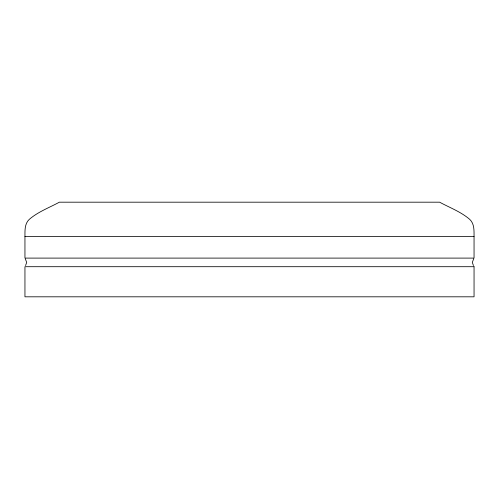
<?xml version="1.0" encoding="UTF-8"?>
<svg xmlns="http://www.w3.org/2000/svg" width="499" height="499" viewBox="0 0 499 499"><rect width="100%" height="100%" fill="white"/><g stroke="black" fill="none" stroke-linecap="round" stroke-linejoin="round"><path stroke-width="0.75" d="M24.95 236.595C24.975 230.706 24.507 223.777 29.254 219.392C38.061 211.782 49.245 207.696 59.362 202.189L439.638 202.189C449.755 207.696 460.939 211.782 469.746 219.392C474.493 223.777 474.025 230.706 474.05 236.595L474.05 258.102L24.95 258.102L24.95 236.595L474.05 236.595M25.574 265.537L26.684 262.405L25.281 258.719M473.719 258.719L472.316 262.405L473.426 265.537M474.05 266.703L24.95 266.703L24.95 296.811L474.05 296.811L474.05 266.703"/></g></svg>
